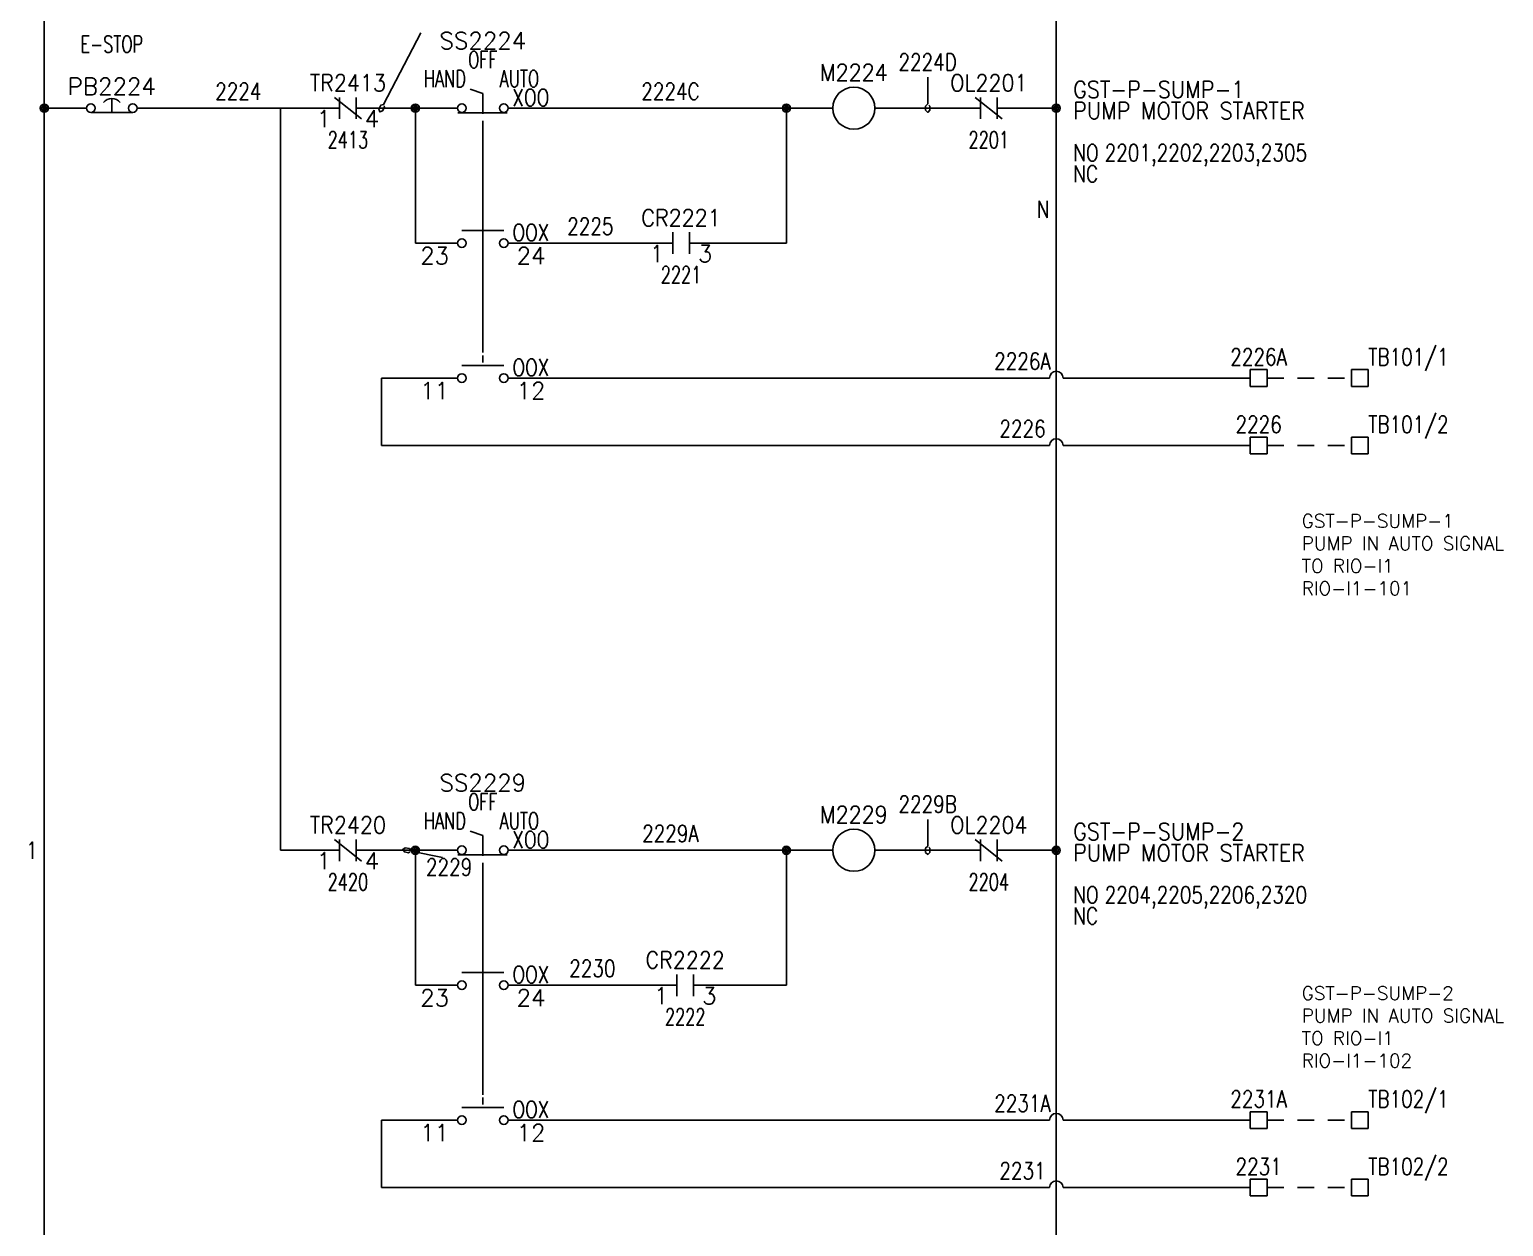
# Model space of a CAD drawing. Header units: inches. Extents: x 0 to 33.9, y 0 to 22.6.
# Drawn here: x 17.39 to 28.31, y 9.21 to 18.08 of the extents above; entities that cross this region are included whole.
import ezdxf
from ezdxf.enums import TextEntityAlignment as Align

# ---------------------------------------------------------------- set-up
doc = ezdxf.new("R2010")
doc.units = ezdxf.units.IN
doc.header["$MEASUREMENT"] = 0
doc.linetypes.add('HIDDEN2', pattern=[0.1875, 0.125, -0.0625])
for name, color, linetype in [('DESC', 150, 'Continuous'), ('LINK', 9, 'Continuous'), ('MISC', 7, 'Continuous'), ('POS', 52, 'Continuous'), ('SYMS', 7, 'Continuous'), ('TAGS', 150, 'Continuous'), ('TERMS', 123, 'Continuous'), ('WIRENO', 72, 'Continuous'), ('WIREREF', 52, 'Continuous'), ('WIRES', 7, 'Continuous'), ('XREF', 7, 'Continuous'), ('XREFCHILD', 134, 'Continuous')]:
    doc.layers.add(name, color=color, linetype=linetype)
doc.styles.get("Standard").update_dxf_attribs({"font": 'romans.shx'})
doc.styles.add('WD', font='romans.shx')

# ---------------------------------------------------------------- blocks, each defined once
blk = doc.blocks.new('WDDOT')
for radius in [0.03, 0.0187, 0.00929]:
    blk.add_circle((0, 0), radius)
blk = doc.blocks.new('HPB12M')
for p, q in [((0, 0.074), (0, -0.031)), ((-0.156, -0.032), (0.156, -0.032))]:
    blk.add_line(p, q)
for centre in [(-0.155, 0), (0.155, 0)]:
    blk.add_circle(centre, 0.0322)
blk.add_arc((0, -0.006), 0.0781, 36.8699, 143.1301)
at = {"style": 'WD', "width": 0.7}
for tag, p in [('INST', (0, 0.738)), ('LOC', (0, 0.568)), ('DESC1', (0, 0.412)), ('DESC2', (0, 0.255)), ('XREF', (0, -0.232))]:
    blk.add_attdef(tag, text='', height=0.125, dxfattribs=at).set_placement(p, align=Align.CENTER)
at = {"style": 'WD'}
blk.add_attdef('TAG1', text='', height=0.125, dxfattribs=at).set_placement((0, 0.099), align=Align.CENTER)
for tag, p in [('X2LINK', (0, 0.125)), ('X8LINK', (0, -0.094))]:
    blk.add_attdef(tag, p, '', height=0.01, dxfattribs=at)
for tag, p, height, flags in [('X4TERM01', (-0.188, 0), 0.0125, 1), ('FAMILY', (0.054, 0.058), 0.01, 9), ('CONTACT', (0.054, 0.042), 0.01, 9), ('X1TERM02', (0.188, 0), 0.0125, 1)]:
    blk.add_attdef(tag, p, '', height=height, dxfattribs=dict(at, flags=flags))
at = {"linetype": 'Continuous', "style": 'WD', "flags": 9}
for tag, p in [('MFG', (0.076, 0)), ('CAT', (0.076, 0.017)), ('ASSYCODE', (0.076, -0.017))]:
    blk.add_attdef(tag, text='', height=0.01, dxfattribs=at).set_placement(p, align=Align.CENTER)
at = {"linetype": 'Continuous', "style": 'WD', "flags": 8}
blk.add_attdef('TERM01', text='', height=0.125, dxfattribs=at).set_placement((-0.25, -0.016), align=Align.TOP_RIGHT)
blk.add_attdef('TERM02', text='', height=0.125, dxfattribs=at).set_placement((0.25, -0.016), align=Align.TOP_LEFT)
blk = doc.blocks.new('HCR22')
at = {"linetype": 'Continuous'}
for p, q in [((-0.1, 0.08), (0.1, -0.08)), ((-0.062, 0.08), (-0.062, -0.08)), ((0.062, 0.08), (0.062, -0.08))]:
    blk.add_line(p, q, dxfattribs=at)
at = {"style": 'WD'}
for tag, width, p in [('INST', 0.7, (0, 0.451)), ('LOC', 0.7, (0, 0.281)), ('TAG2', 0.9, (0, 0.125)), ('XREF', 0.7, (0, -0.297)), ('DESC1', 0.7, (0, -0.449)), ('DESC2', 0.7, (0, -0.597)), ('DESC3', 0.7, (0, -0.744))]:
    blk.add_attdef(tag, text='', height=0.125, dxfattribs=dict(at, width=width)).set_placement(p, align=Align.CENTER)
for tag, p in [('X2LINK', (0, 0.125)), ('X8LINK', (0, -0.125))]:
    blk.add_attdef(tag, p, '', height=0.01, dxfattribs=at)
for tag, p, height, flags in [('X4TERM01', (-0.062, 0), 0.0125, 1), ('X1TERM02', (0.062, 0), 0.0125, 1), ('FAMILY', (0.097, 0.036), 0.01, 9), ('CONTACT', (0.097, 0.02), 0.01, 1)]:
    blk.add_attdef(tag, p, '', height=height, dxfattribs=dict(at, flags=flags))
at = {"linetype": 'Continuous', "style": 'WD', "flags": 8}
blk.add_attdef('TERM01', text='', height=0.125, dxfattribs=at).set_placement((-0.125, -0.016), align=Align.TOP_RIGHT)
blk.add_attdef('TERM02', text='', height=0.125, dxfattribs=at).set_placement((0.125, -0.016), align=Align.TOP_LEFT)
blk = doc.blocks.new('HSS123')
for p, q in [((0, 0.109), (-0.094, 0.141)), ((0, 0.109), (0, -0.041)), ((-0.185, -0.034), (0.18, -0.034))]:
    blk.add_line(p, q)
for centre in [(-0.155, 0), (0.155, 0)]:
    blk.add_circle(centre, 0.0322)
at = {"style": 'WD', "width": 0.7}
for tag, p in [('INST', (0, 1.076)), ('LOC', (0, 0.906)), ('DESC1', (0, 0.75)), ('DESC2', (0, 0.594)), ('POS2', (0, 0.297)), ('XREF', (0, -0.219))]:
    blk.add_attdef(tag, text='', height=0.125, dxfattribs=at).set_placement(p, align=Align.CENTER)
at = {"style": 'WD'}
blk.add_attdef('TAG1', text='', height=0.125, dxfattribs=at).set_placement((0, 0.438), align=Align.CENTER)
at = {"style": 'WD', "width": 0.7}
blk.add_attdef('POS1', text='', height=0.125, dxfattribs=at).set_placement((-0.125, 0.156), align=Align.RIGHT)
at = {"style": 'WD'}
for tag, p, width in [('POS3', (0.125, 0.156), 0.7), ('STATE', (0.219, 0.016), 0.8)]:
    blk.add_attdef(tag, p, '', height=0.125, dxfattribs=dict(at, width=width))
for tag, p in [('X2LINK', (0, 0.156)), ('X8LINK', (0, -0.094))]:
    blk.add_attdef(tag, p, '', height=0.01, dxfattribs=at)
for tag, p, height, flags in [('X4TERM01', (-0.188, 0), 0.0125, 1), ('FAMILY', (0.044, 0.053), 0.01, 9), ('CONTACT', (0.044, 0.037), 0.01, 1), ('X1TERM02', (0.188, 0), 0.0125, 1)]:
    blk.add_attdef(tag, p, '', height=height, dxfattribs=dict(at, flags=flags))
at = {"linetype": 'Continuous', "style": 'WD', "flags": 9}
for tag, p in [('MFG', (0.069, 0.009)), ('CAT', (0.069, -0.007)), ('ASSYCODE', (0.069, -0.026))]:
    blk.add_attdef(tag, text='', height=0.01, dxfattribs=at).set_placement(p, align=Align.CENTER)
at = {"linetype": 'Continuous', "style": 'WD', "flags": 8}
blk.add_attdef('TERM01', text='', height=0.125, dxfattribs=at).set_placement((-0.25, -0.031), align=Align.TOP_RIGHT)
blk.add_attdef('TERM02', text='', height=0.125, dxfattribs=at).set_placement((0.25, -0.031), align=Align.TOP_LEFT)
blk = doc.blocks.new('HMS1')
blk.add_circle((0, 0), 0.156)
at = {"style": 'WD'}
for tag, width, p in [('INST', 0.7, (0.006, 0.528)), ('LOC', 0.7, (0.006, 0.359)), ('TAG1', 0.9, (0, 0.202))]:
    blk.add_attdef(tag, text='', height=0.125, dxfattribs=dict(at, width=width)).set_placement(p, align=Align.CENTER)
at = {"linetype": 'Continuous', "style": 'WD', "flags": 9}
blk.add_attdef('ASSYCODE', text='', height=0.01, dxfattribs=at).set_placement((0, 0.113), align=Align.CENTER)
at = {"style": 'WD', "flags": 9}
blk.add_attdef('FAMILY', text='', height=0.01, dxfattribs=at).set_placement((-0.005, 0.17), align=Align.CENTER)
at = {"linetype": 'Continuous', "style": 'WD', "flags": 1}
for tag, p in [('MFG', (0, 0.14)), ('CAT', (0, 0.159))]:
    blk.add_attdef(tag, text='', height=0.01, dxfattribs=at).set_placement(p, align=Align.MIDDLE)
at = {"style": 'WD'}
for tag, p, width in [('DESC1', (1.126, 0.076), 0.9), ('DESC2', (1.126, -0.081), 0.9), ('DESC3', (1.126, -0.237), 0.9), ('XREFNO', (1.359, -0.393), 0.8), ('XREFNC', (1.359, -0.549), 0.8)]:
    blk.add_attdef(tag, p, '', height=0.125, dxfattribs=dict(at, width=width))
at = {"style": 'WD', "flags": 1}
for tag, p in [('X4TERM01', (-0.156, 0)), ('X1TERM02', (0.156, 0))]:
    blk.add_attdef(tag, p, '', height=0.0125, dxfattribs=at)
at = {"linetype": 'Continuous', "style": 'WD'}
blk.add_attdef('TERM01', text='', height=0.125, dxfattribs=at).set_placement((-0.2, -0.035), align=Align.TOP_RIGHT)
blk.add_attdef('TERM02', text='', height=0.125, dxfattribs=at).set_placement((0.2, -0.035), align=Align.TOP_LEFT)
at = {"style": 'WD', "width": 0.8, "flags": 8}
for tag, p in [('NO', (1.126, -0.393)), ('NC', (1.126, -0.549))]:
    blk.add_attdef(tag, p, '', height=0.125, dxfattribs=at)
blk = doc.blocks.new('HSS21')
for p, q in [((0, 0.168), (0, 0.115)), ((-0.156, 0.094), (0.156, 0.094))]:
    blk.add_line(p, q)
for centre in [(-0.155, 0), (0.155, 0)]:
    blk.add_circle(centre, 0.0322)
at = {"style": 'WD', "width": 0.7}
for tag, p in [('INST', (0, 0.826)), ('LOC', (0, 0.656)), ('DESC1', (0, 0.5)), ('DESC2', (0, 0.344)), ('XREF', (0, -0.219))]:
    blk.add_attdef(tag, text='', height=0.125, dxfattribs=at).set_placement(p, align=Align.CENTER)
at = {"style": 'WD'}
blk.add_attdef('TAG2', text='', height=0.125, dxfattribs=at).set_placement((0, 0.188), align=Align.CENTER)
for tag, p in [('X2LINK', (0, 0.188)), ('X8LINK', (0, 0))]:
    blk.add_attdef(tag, p, '', height=0.01, dxfattribs=at)
for tag, p, height, flags in [('FAMILY', (0.056, 0.127), 0.01, 9), ('CONTACT', (0.056, 0.111), 0.01, 9), ('X4TERM01', (-0.188, 0), 0.0125, 1), ('X1TERM02', (0.188, 0), 0.0125, 1)]:
    blk.add_attdef(tag, p, '', height=height, dxfattribs=dict(at, flags=flags))
at = {"style": 'WD', "width": 0.8}
blk.add_attdef('STATE', (0.219, 0.016), '', height=0.125, dxfattribs=at)
at = {"linetype": 'Continuous', "style": 'WD', "flags": 8}
blk.add_attdef('TERM01', text='', height=0.125, dxfattribs=at).set_placement((-0.25, -0.031), align=Align.TOP_RIGHT)
blk.add_attdef('TERM02', text='', height=0.125, dxfattribs=at).set_placement((0.25, -0.031), align=Align.TOP_LEFT)
blk = doc.blocks.new('HT0W01')
for p, q in [((-0.062, 0.062), (0.062, 0.062)), ((-0.062, -0.062), (-0.062, 0.062)), ((0.062, 0.062), (0.062, -0.062)), ((0.062, -0.062), (-0.062, -0.062))]:
    blk.add_line(p, q)
at = {"style": 'WD'}
for tag, p, width in [('INST', (0.062, 0.42), 0.7), ('LOC', (0.062, 0.25), 0.7), ('DESC1', (0.05, -0.385), 0.8)]:
    blk.add_attdef(tag, p, '', height=0.125, dxfattribs=dict(at, width=width))
at = {"linetype": 'Continuous', "style": 'WD', "width": 0.8, "flags": 8}
blk.add_attdef('WIRENO', text='', height=0.125, dxfattribs=at).set_placement((0, 0.094), align=Align.CENTER)
at = {"style": 'WD', "flags": 1}
for tag, p, height in [('X4TERM01', (-0.062, 0), 0.0125), ('X4TERMDESC01', (-0.055, -0.023), 0.025), ('X2TERMDESC01', (-0.006, 0.029), 0.025), ('STRIPSEQ', (0, 0), 0.00125), ('X2TERM01', (0, 0.062), 0.0125), ('X1TERMDESC01', (0.039, 0.007), 0.025), ('X1TERM01', (0.062, 0), 0.0125), ('LINKTERM', (0, -0.002), 0.00125), ('X8TERM01', (0, -0.062), 0.0125), ('X8TERMDESC01', (0, -0.054), 0.025)]:
    blk.add_attdef(tag, p, '', height=height, dxfattribs=at)
at = {"linetype": 'Continuous', "style": 'WD'}
for tag, p, height, width, flags in [('TAGSTRIP', (0.05, -0.229), 0.125, 0.9, 8), ('CAT', (0.213, -0.406), 0.109, 0.8, 1), ('DESC2', (0.05, -0.541), 0.125, 0.8, 8), ('DESC3', (0.05, -0.698), 0.125, 0.8, 8)]:
    blk.add_attdef(tag, p, '', height=height, dxfattribs=dict(at, width=width, flags=flags))
at = {"linetype": 'Continuous', "style": 'WD', "width": 0.8, "flags": 1}
blk.add_attdef('MFG', text='', height=0.109, dxfattribs=at).set_placement((0.088, -0.406), align=Align.RIGHT)
at = {"style": 'WD', "width": 0.7, "flags": 1}
blk.add_attdef('ASSYCODE', (0.062, -0.281), '', height=0.01, dxfattribs=at)
blk = doc.blocks.new('HT1001')
for p, q in [((-0.062, 0.062), (0.062, 0.062)), ((-0.062, -0.062), (-0.062, 0.062)), ((0.062, 0.062), (0.062, -0.062)), ((0.062, -0.062), (-0.062, -0.062))]:
    blk.add_line(p, q)
at = {"style": 'WD'}
for tag, p, width in [('INST', (0.062, 0.42), 0.7), ('LOC', (0.062, 0.25), 0.7), ('DESC1', (0.05, -0.385), 0.8)]:
    blk.add_attdef(tag, p, '', height=0.125, dxfattribs=dict(at, width=width))
at = {"linetype": 'Continuous', "style": 'WD'}
for tag, p, height, width, flags in [('TERM01', (0.062, 0.094), 0.125, 0.8, 8), ('TAGSTRIP', (0.05, -0.229), 0.125, 0.9, 8), ('CAT', (0.213, -0.406), 0.109, 0.8, 1), ('DESC2', (0.05, -0.541), 0.125, 0.8, 8), ('DESC3', (0.05, -0.698), 0.125, 0.8, 8)]:
    blk.add_attdef(tag, p, '', height=height, dxfattribs=dict(at, width=width, flags=flags))
at = {"style": 'WD', "flags": 1}
for tag, p, height in [('X4TERM01', (-0.062, 0), 0.0125), ('X4TERMDESC01', (-0.055, -0.023), 0.025), ('X2TERMDESC01', (-0.006, 0.029), 0.025), ('STRIPSEQ', (0, 0), 0.00125), ('X2TERM01', (0, 0.062), 0.0125), ('X2PIN01', (0.033, 0.084), 0.0125), ('X1TERMDESC01', (0.039, 0.007), 0.025), ('X1TERM01', (0.062, 0), 0.0125), ('X1PIN01', (0.087, 0.016), 0.0125), ('X4PIN01', (-0.114, -0.038), 0.0125), ('LINKTERM', (0, -0.002), 0.00125), ('X8TERM01', (0, -0.062), 0.0125), ('X8TERMDESC01', (0, -0.054), 0.025), ('X8PIN01', (0.026, -0.096), 0.0125)]:
    blk.add_attdef(tag, p, '', height=height, dxfattribs=at)
at = {"linetype": 'Continuous', "style": 'WD', "width": 0.8, "flags": 1}
blk.add_attdef('MFG', text='', height=0.109, dxfattribs=at).set_placement((0.088, -0.406), align=Align.RIGHT)
at = {"style": 'WD', "width": 0.7, "flags": 1}
blk.add_attdef('ASSYCODE', (0.062, -0.281), '', height=0.01, dxfattribs=at)
blk = doc.blocks.new('WD_WNV')
at = {"linetype": 'Continuous', "style": 'WD', "width": 0.8}
blk.add_attdef('WIRENO', text='', height=0.125, dxfattribs=at).set_placement((-0.05, 0), align=Align.MIDDLE_RIGHT)
at = {"style": 'WD', "flags": 1}
for tag, p in [('W01USER', (-0.062, 0.094)), ('W02USER', (-0.062, 0.086)), ('W03USER', (-0.062, 0.078)), ('W04USER', (-0.062, 0.07)), ('W05USER', (-0.062, 0.062)), ('W06USER', (-0.062, 0.055)), ('W07USER', (-0.062, 0.047)), ('W08USER', (-0.062, 0.039)), ('W09USER', (-0.062, 0.031)), ('W10USER', (-0.062, 0.023))]:
    blk.add_attdef(tag, text='', height=0.005, dxfattribs=at).set_placement(p, align=Align.CENTER)
blk = doc.blocks.new('WD_WNH')
at = {"linetype": 'Continuous', "style": 'WD', "width": 0.8}
blk.add_attdef('WIRENO', text='', height=0.125, dxfattribs=at).set_placement((0, 0.062), align=Align.CENTER)
at = {"style": 'WD', "flags": 1}
for tag, p in [('W01USER', (0, 0.078)), ('W02USER', (0, 0.07)), ('W03USER', (0, 0.062)), ('W04USER', (0, 0.055)), ('W05USER', (0, 0.047)), ('W06USER', (0, 0.039)), ('W07USER', (0, 0.031)), ('W08USER', (0, 0.023)), ('W09USER', (0, 0.016)), ('W10USER', (0, 0.008))]:
    blk.add_attdef(tag, text='', height=0.005, dxfattribs=at).set_placement(p, align=Align.CENTER)
blk = doc.blocks.new('HCR21')
at = {"linetype": 'Continuous'}
for p, q in [((-0.062, 0.08), (-0.062, -0.08)), ((0.062, 0.08), (0.062, -0.08))]:
    blk.add_line(p, q, dxfattribs=at)
at = {"style": 'WD'}
for tag, width, p in [('INST', 0.7, (0, 0.451)), ('LOC', 0.7, (0, 0.281)), ('TAG2', 0.9, (0, 0.125)), ('XREF', 0.7, (0, -0.297)), ('DESC1', 0.7, (0, -0.449)), ('DESC2', 0.7, (0, -0.597)), ('DESC3', 0.7, (0, -0.744))]:
    blk.add_attdef(tag, text='', height=0.125, dxfattribs=dict(at, width=width)).set_placement(p, align=Align.CENTER)
for tag, p in [('X2LINK', (0, 0.125)), ('X8LINK', (0, -0.125))]:
    blk.add_attdef(tag, p, '', height=0.01, dxfattribs=at)
for tag, p, height, flags in [('X4TERM01', (-0.062, 0), 0.0125, 1), ('X1TERM02', (0.062, 0), 0.0125, 1), ('FAMILY', (0.097, 0.053), 0.01, 9), ('CONTACT', (0.097, 0.036), 0.01, 1)]:
    blk.add_attdef(tag, p, '', height=height, dxfattribs=dict(at, flags=flags))
at = {"linetype": 'Continuous', "style": 'WD', "flags": 8}
blk.add_attdef('TERM01', text='', height=0.125, dxfattribs=at).set_placement((-0.125, -0.016), align=Align.TOP_RIGHT)
blk.add_attdef('TERM02', text='', height=0.125, dxfattribs=at).set_placement((0.125, -0.016), align=Align.TOP_LEFT)

msp = doc.modelspace()

# ---------------------------------------------------------------- linework, layer by layer
at = {"layer": 'LINK'}
for points in [[(20.75, 17.406), (20.75, 16.688)], [(20.75, 17.406), (20.75, 15.688)], [(20.75, 11.906), (20.75, 11.188)], [(20.75, 11.906), (20.75, 10.188)]]:
    msp.add_lwpolyline(points, dxfattribs=at)
at = {"layer": 'WIRENO'}
for points in [[(20.29, 18.059), (20.014, 17.528), (19.993, 17.521), (19.979, 17.493), (19.986, 17.472), (20.007, 17.479), (20.021, 17.507), (20.018, 17.517)], [(24.047, 17.729), (24.047, 17.531), (24.031, 17.516), (24.031, 17.484), (24.047, 17.469), (24.062, 17.484), (24.062, 17.516), (24.055, 17.523)], [(24.047, 12.229), (24.047, 12.031), (24.031, 12.016), (24.031, 11.984), (24.047, 11.969), (24.062, 11.984), (24.062, 12.016), (24.055, 12.023)], [(20.451, 11.947), (20.218, 11.994), (20.206, 12.012), (20.175, 12.018), (20.157, 12.006), (20.169, 11.988), (20.2, 11.982), (20.209, 11.988)]]:
    msp.add_lwpolyline(points, dxfattribs=at)
at = {"layer": 'WIRES'}
for p, q in [((17.5, 21.5), (17.5, 2.5)), ((25, 21.5), (25, 2.5)), ((17.5, 17.5), (17.812, 17.5)), ((18.188, 17.5), (19.688, 17.5)), ((19.25, 17.5), (19.25, 12)), ((19.812, 17.5), (20.562, 17.5)), ((20.25, 17.5), (20.25, 16.5)), ((20.938, 17.5), (23.344, 17.5)), ((23, 16.5), (23, 17.5)), ((23.656, 17.5), (24.438, 17.5)), ((24.562, 17.5), (25, 17.5)), ((20.25, 16.5), (20.562, 16.5)), ((20.938, 16.5), (22.156, 16.5)), ((22.281, 16.5), (23, 16.5)), ((20.562, 15.5), (20, 15.5)), ((20, 15.5), (20, 15)), ((24.95, 15.5), (20.938, 15.5)), ((26.438, 15.5), (25.05, 15.5)), ((20, 15), (24.95, 15)), ((25.05, 15), (26.438, 15)), ((19.25, 12), (19.688, 12)), ((19.812, 12), (20.562, 12)), ((20.25, 12), (20.25, 11)), ((20.938, 12), (23.344, 12)), ((23, 11), (23, 12)), ((23.656, 12), (24.438, 12)), ((24.562, 12), (25, 12)), ((20.25, 11), (20.562, 11)), ((20.938, 11), (22.188, 11)), ((22.312, 11), (23, 11)), ((20.562, 10), (20, 10)), ((20, 10), (20, 9.5)), ((24.95, 10), (20.938, 10)), ((26.438, 10), (25.05, 10)), ((20, 9.5), (24.95, 9.5)), ((25.05, 9.5), (26.438, 9.5))]:
    msp.add_line(p, q, dxfattribs=at)
at = {"layer": 'WIRES', "linetype": 'HIDDEN2'}
for p, q in [((26.562, 15.5), (27.188, 15.5)), ((26.562, 15), (27.188, 15)), ((26.562, 10), (27.188, 10)), ((26.562, 9.5), (27.188, 9.5))]:
    msp.add_line(p, q, dxfattribs=at)
at = {"layer": 'WIRES'}
for centre in [(25, 15.5), (25, 15), (25, 10), (25, 9.5)]:
    msp.add_arc(centre, 0.05, 0, 180, dxfattribs=at)

# ---------------------------------------------------------------- block references
at = {"layer": 'SYMS'}
ref = msp.add_blockref('HPB12M', (18, 17.5), dxfattribs=at)
ref.add_attrib('DESC1', 'E-STOP', dxfattribs={"layer": 'DESC', "height": 0.125, "style": 'WD', "width": 0.7}).set_placement((18, 17.912), align=Align.CENTER)
ref.add_attrib('TAG1', 'PB2224', dxfattribs={"layer": 'TAGS', "height": 0.125, "style": 'WD'}).set_placement((18, 17.599), align=Align.CENTER)
ref = msp.add_blockref('HSS123', (20.75, 17.5), dxfattribs=at)
ref.add_attrib('POS3', 'AUTO', (20.875, 17.656), dxfattribs={"layer": 'POS', "height": 0.125, "style": 'WD', "width": 0.7})
ref.add_attrib('STATE', 'XOO', (20.969, 17.516), dxfattribs={"layer": 'MISC', "height": 0.125, "style": 'WD', "width": 0.8})
ref.add_attrib('POS2', 'OFF', dxfattribs={"layer": 'POS', "height": 0.125, "style": 'WD', "width": 0.7}).set_placement((20.75, 17.797), align=Align.CENTER)
ref.add_attrib('POS1', 'HAND', dxfattribs={"layer": 'POS', "height": 0.125, "style": 'WD', "width": 0.7}).set_placement((20.625, 17.656), align=Align.RIGHT)
ref.add_attrib('TAG1', 'SS2224', dxfattribs={"layer": 'TAGS', "height": 0.125, "style": 'WD'}).set_placement((20.75, 17.938), align=Align.CENTER)
ref = msp.add_blockref('HMS1', (23.5, 17.5), dxfattribs=at)
ref.add_attrib('NC', 'NC', (25.126, 16.951), dxfattribs={"layer": 'MISC', "height": 0.125, "style": 'WD', "width": 0.8, "flags": 8})
ref.add_attrib('NO', 'NO', (25.126, 17.107), dxfattribs={"layer": 'MISC', "height": 0.125, "style": 'WD', "width": 0.8, "flags": 8})
ref.add_attrib('XREFNO', '2201,2202,2203,2305', (25.359, 17.107), dxfattribs={"layer": 'XREF', "height": 0.125, "style": 'WD', "width": 0.8})
ref.add_attrib('DESC2', 'PUMP MOTOR STARTER', (25.126, 17.419), dxfattribs={"layer": 'DESC', "height": 0.125, "style": 'WD', "width": 0.9})
ref.add_attrib('DESC1', 'GST-P-SUMP-1', (25.126, 17.576), dxfattribs={"layer": 'DESC', "height": 0.125, "style": 'WD', "width": 0.9})
ref.add_attrib('TAG1', 'M2224', dxfattribs={"layer": 'TAGS', "height": 0.125, "style": 'WD', "width": 0.9}).set_placement((23.5, 17.702), align=Align.CENTER)
ref = msp.add_blockref('HCR22', (19.75, 17.5), dxfattribs=at)
ref.add_attrib('XREF', '2413', dxfattribs={"layer": 'XREFCHILD', "height": 0.125, "style": 'WD', "width": 0.7}).set_placement((19.75, 17.203), align=Align.CENTER)
ref.add_attrib('TERM02', '4', dxfattribs={"layer": 'TERMS', "linetype": 'Continuous', "height": 0.125, "style": 'WD', "flags": 8}).set_placement((19.875, 17.484), align=Align.TOP_LEFT)
ref.add_attrib('TERM01', '1', dxfattribs={"layer": 'TERMS', "linetype": 'Continuous', "height": 0.125, "style": 'WD', "flags": 8}).set_placement((19.625, 17.484), align=Align.TOP_RIGHT)
ref.add_attrib('TAG2', 'TR2413', dxfattribs={"layer": 'TAGS', "height": 0.125, "style": 'WD', "width": 0.9}).set_placement((19.75, 17.625), align=Align.CENTER)
ref = msp.add_blockref('HCR22', (24.5, 17.5), dxfattribs=at)
ref.add_attrib('XREF', '2201', dxfattribs={"layer": 'XREFCHILD', "height": 0.125, "style": 'WD', "width": 0.7}).set_placement((24.5, 17.203), align=Align.CENTER)
ref.add_attrib('TAG2', 'OL2201', dxfattribs={"layer": 'TAGS', "height": 0.125, "style": 'WD', "width": 0.9}).set_placement((24.5, 17.625), align=Align.CENTER)
for p in [(17.5, 17.5), (20.25, 17.5), (23, 17.5), (25, 17.5), (20.25, 12), (23, 12), (25, 12)]:
    msp.add_blockref('WDDOT', p, dxfattribs=at)
ref = msp.add_blockref('HCR21', (22.219, 16.5), dxfattribs=at)
ref.add_attrib('TERM02', '3', dxfattribs={"layer": 'TERMS', "linetype": 'Continuous', "height": 0.125, "style": 'WD', "flags": 8}).set_placement((22.344, 16.484), align=Align.TOP_LEFT)
ref.add_attrib('TERM01', '1', dxfattribs={"layer": 'TERMS', "linetype": 'Continuous', "height": 0.125, "style": 'WD', "flags": 8}).set_placement((22.094, 16.484), align=Align.TOP_RIGHT)
ref.add_attrib('XREF', '2221', dxfattribs={"layer": 'XREFCHILD', "height": 0.125, "style": 'WD', "width": 0.7}).set_placement((22.219, 16.203), align=Align.CENTER)
ref.add_attrib('TAG2', 'CR2221', dxfattribs={"layer": 'TAGS', "height": 0.125, "style": 'WD', "width": 0.9}).set_placement((22.219, 16.625), align=Align.CENTER)
ref = msp.add_blockref('HSS21', (20.75, 16.5), dxfattribs=at)
ref.add_attrib('TERM01', '23', dxfattribs={"layer": 'TERMS', "linetype": 'Continuous', "height": 0.125, "style": 'WD', "flags": 8}).set_placement((20.5, 16.469), align=Align.TOP_RIGHT)
ref.add_attrib('TERM02', '24', dxfattribs={"layer": 'TERMS', "linetype": 'Continuous', "height": 0.125, "style": 'WD', "flags": 8}).set_placement((21, 16.469), align=Align.TOP_LEFT)
ref.add_attrib('STATE', 'OOX', (20.969, 16.516), dxfattribs={"layer": 'MISC', "height": 0.125, "style": 'WD', "width": 0.8})
ref = msp.add_blockref('HT1001', (27.25, 15.5), dxfattribs=at)
ref.add_attrib('TERM01', 'TB101/1', (27.312, 15.594), dxfattribs={"layer": 'TERMS', "linetype": 'Continuous', "height": 0.125, "style": 'WD', "width": 0.8, "flags": 8})
ref = msp.add_blockref('HSS21', (20.75, 15.5), dxfattribs=at)
ref.add_attrib('TERM01', '11', dxfattribs={"layer": 'TERMS', "linetype": 'Continuous', "height": 0.125, "style": 'WD', "flags": 8}).set_placement((20.5, 15.469), align=Align.TOP_RIGHT)
ref.add_attrib('TERM02', '12', dxfattribs={"layer": 'TERMS', "linetype": 'Continuous', "height": 0.125, "style": 'WD', "flags": 8}).set_placement((21, 15.469), align=Align.TOP_LEFT)
ref.add_attrib('STATE', 'OOX', (20.969, 15.516), dxfattribs={"layer": 'MISC', "height": 0.125, "style": 'WD', "width": 0.8})
ref = msp.add_blockref('HT0W01', (26.5, 15.5), dxfattribs=at)
ref.add_attrib('WIRENO', '2226A', dxfattribs={"layer": 'WIREREF', "linetype": 'Continuous', "height": 0.125, "style": 'WD', "width": 0.8, "flags": 8}).set_placement((26.5, 15.594), align=Align.CENTER)
ref = msp.add_blockref('HT0W01', (26.5, 15), dxfattribs=at)
ref.add_attrib('WIRENO', '2226', dxfattribs={"layer": 'WIREREF', "linetype": 'Continuous', "height": 0.125, "style": 'WD', "width": 0.8, "flags": 8}).set_placement((26.5, 15.094), align=Align.CENTER)
ref = msp.add_blockref('HT1001', (27.25, 15), dxfattribs=at)
ref.add_attrib('TERM01', 'TB101/2', (27.312, 15.094), dxfattribs={"layer": 'TERMS', "linetype": 'Continuous', "height": 0.125, "style": 'WD', "width": 0.8, "flags": 8})
ref = msp.add_blockref('HSS123', (20.75, 12), dxfattribs=at)
ref.add_attrib('POS3', 'AUTO', (20.875, 12.156), dxfattribs={"layer": 'POS', "height": 0.125, "style": 'WD', "width": 0.7})
ref.add_attrib('STATE', 'XOO', (20.969, 12.016), dxfattribs={"layer": 'MISC', "height": 0.125, "style": 'WD', "width": 0.8})
ref.add_attrib('POS2', 'OFF', dxfattribs={"layer": 'POS', "height": 0.125, "style": 'WD', "width": 0.7}).set_placement((20.75, 12.297), align=Align.CENTER)
ref.add_attrib('POS1', 'HAND', dxfattribs={"layer": 'POS', "height": 0.125, "style": 'WD', "width": 0.7}).set_placement((20.625, 12.156), align=Align.RIGHT)
ref.add_attrib('TAG1', 'SS2229', dxfattribs={"layer": 'TAGS', "height": 0.125, "style": 'WD'}).set_placement((20.75, 12.438), align=Align.CENTER)
ref = msp.add_blockref('HCR22', (19.75, 12), dxfattribs=at)
ref.add_attrib('XREF', '2420', dxfattribs={"layer": 'XREFCHILD', "height": 0.125, "style": 'WD', "width": 0.7}).set_placement((19.75, 11.703), align=Align.CENTER)
ref.add_attrib('TERM02', '4', dxfattribs={"layer": 'TERMS', "linetype": 'Continuous', "height": 0.125, "style": 'WD', "flags": 8}).set_placement((19.875, 11.984), align=Align.TOP_LEFT)
ref.add_attrib('TERM01', '1', dxfattribs={"layer": 'TERMS', "linetype": 'Continuous', "height": 0.125, "style": 'WD', "flags": 8}).set_placement((19.625, 11.984), align=Align.TOP_RIGHT)
ref.add_attrib('TAG2', 'TR2420', dxfattribs={"layer": 'TAGS', "height": 0.125, "style": 'WD', "width": 0.9}).set_placement((19.75, 12.125), align=Align.CENTER)
ref = msp.add_blockref('HMS1', (23.5, 12), dxfattribs=at)
ref.add_attrib('NC', 'NC', (25.126, 11.451), dxfattribs={"layer": 'MISC', "height": 0.125, "style": 'WD', "width": 0.8, "flags": 8})
ref.add_attrib('NO', 'NO', (25.126, 11.607), dxfattribs={"layer": 'MISC', "height": 0.125, "style": 'WD', "width": 0.8, "flags": 8})
ref.add_attrib('XREFNO', '2204,2205,2206,2320', (25.359, 11.607), dxfattribs={"layer": 'XREF', "height": 0.125, "style": 'WD', "width": 0.8})
ref.add_attrib('DESC2', 'PUMP MOTOR STARTER', (25.126, 11.919), dxfattribs={"layer": 'DESC', "height": 0.125, "style": 'WD', "width": 0.9})
ref.add_attrib('DESC1', 'GST-P-SUMP-2', (25.126, 12.076), dxfattribs={"layer": 'DESC', "height": 0.125, "style": 'WD', "width": 0.9})
ref.add_attrib('TAG1', 'M2229', dxfattribs={"layer": 'TAGS', "height": 0.125, "style": 'WD', "width": 0.9}).set_placement((23.5, 12.202), align=Align.CENTER)
ref = msp.add_blockref('HCR22', (24.5, 12), dxfattribs=at)
ref.add_attrib('XREF', '2204', dxfattribs={"layer": 'XREFCHILD', "height": 0.125, "style": 'WD', "width": 0.7}).set_placement((24.5, 11.703), align=Align.CENTER)
ref.add_attrib('TAG2', 'OL2204', dxfattribs={"layer": 'TAGS', "height": 0.125, "style": 'WD', "width": 0.9}).set_placement((24.5, 12.125), align=Align.CENTER)
ref = msp.add_blockref('HSS21', (20.75, 11), dxfattribs=at)
ref.add_attrib('TERM01', '23', dxfattribs={"layer": 'TERMS', "linetype": 'Continuous', "height": 0.125, "style": 'WD', "flags": 8}).set_placement((20.5, 10.969), align=Align.TOP_RIGHT)
ref.add_attrib('TERM02', '24', dxfattribs={"layer": 'TERMS', "linetype": 'Continuous', "height": 0.125, "style": 'WD', "flags": 8}).set_placement((21, 10.969), align=Align.TOP_LEFT)
ref.add_attrib('STATE', 'OOX', (20.969, 11.016), dxfattribs={"layer": 'MISC', "height": 0.125, "style": 'WD', "width": 0.8})
ref = msp.add_blockref('HCR21', (22.25, 11), dxfattribs=at)
ref.add_attrib('TERM02', '3', dxfattribs={"layer": 'TERMS', "linetype": 'Continuous', "height": 0.125, "style": 'WD', "flags": 8}).set_placement((22.375, 10.984), align=Align.TOP_LEFT)
ref.add_attrib('TERM01', '1', dxfattribs={"layer": 'TERMS', "linetype": 'Continuous', "height": 0.125, "style": 'WD', "flags": 8}).set_placement((22.125, 10.984), align=Align.TOP_RIGHT)
ref.add_attrib('XREF', '2222', dxfattribs={"layer": 'XREFCHILD', "height": 0.125, "style": 'WD', "width": 0.7}).set_placement((22.25, 10.703), align=Align.CENTER)
ref.add_attrib('TAG2', 'CR2222', dxfattribs={"layer": 'TAGS', "height": 0.125, "style": 'WD', "width": 0.9}).set_placement((22.25, 11.125), align=Align.CENTER)
ref = msp.add_blockref('HSS21', (20.75, 10), dxfattribs=at)
ref.add_attrib('TERM01', '11', dxfattribs={"layer": 'TERMS', "linetype": 'Continuous', "height": 0.125, "style": 'WD', "flags": 8}).set_placement((20.5, 9.969), align=Align.TOP_RIGHT)
ref.add_attrib('TERM02', '12', dxfattribs={"layer": 'TERMS', "linetype": 'Continuous', "height": 0.125, "style": 'WD', "flags": 8}).set_placement((21, 9.969), align=Align.TOP_LEFT)
ref.add_attrib('STATE', 'OOX', (20.969, 10.016), dxfattribs={"layer": 'MISC', "height": 0.125, "style": 'WD', "width": 0.8})
ref = msp.add_blockref('HT0W01', (26.5, 10), dxfattribs=at)
ref.add_attrib('WIRENO', '2231A', dxfattribs={"layer": 'WIREREF', "linetype": 'Continuous', "height": 0.125, "style": 'WD', "width": 0.8, "flags": 8}).set_placement((26.5, 10.094), align=Align.CENTER)
ref = msp.add_blockref('HT1001', (27.25, 10), dxfattribs=at)
ref.add_attrib('TERM01', 'TB102/1', (27.312, 10.094), dxfattribs={"layer": 'TERMS', "linetype": 'Continuous', "height": 0.125, "style": 'WD', "width": 0.8, "flags": 8})
ref = msp.add_blockref('HT1001', (27.25, 9.5), dxfattribs=at)
ref.add_attrib('TERM01', 'TB102/2', (27.312, 9.594), dxfattribs={"layer": 'TERMS', "linetype": 'Continuous', "height": 0.125, "style": 'WD', "width": 0.8, "flags": 8})
ref = msp.add_blockref('HT0W01', (26.5, 9.5), dxfattribs=at)
ref.add_attrib('WIRENO', '2231', dxfattribs={"layer": 'WIREREF', "linetype": 'Continuous', "height": 0.125, "style": 'WD', "width": 0.8, "flags": 8}).set_placement((26.5, 9.594), align=Align.CENTER)
at = {"layer": 'WIRENO'}
ref = msp.add_blockref('WD_WNH', (24.047, 17.5), dxfattribs=at)
ref.add_attrib('WIRENO', '2224D', dxfattribs={"linetype": 'Continuous', "height": 0.125, "style": 'WD', "width": 0.8}).set_placement((24.047, 17.779), align=Align.CENTER)
ref = msp.add_blockref('WD_WNH', (18.938, 17.5), dxfattribs=at)
ref.add_attrib('WIRENO', '2224', dxfattribs={"linetype": 'Continuous', "height": 0.125, "style": 'WD', "width": 0.8}).set_placement((18.938, 17.562), align=Align.CENTER)
ref = msp.add_blockref('WD_WNH', (22.141, 17.5), dxfattribs=at)
ref.add_attrib('WIRENO', '2224C', dxfattribs={"linetype": 'Continuous', "height": 0.125, "style": 'WD', "width": 0.8}).set_placement((22.141, 17.562), align=Align.CENTER)
ref = msp.add_blockref('WD_WNV', (25, 16.75), dxfattribs=at)
ref.add_attrib('WIRENO', 'N', dxfattribs={"linetype": 'Continuous', "height": 0.125, "style": 'WD', "width": 0.8}).set_placement((24.95, 16.75), align=Align.MIDDLE_RIGHT)
ref = msp.add_blockref('WD_WNH', (21.547, 16.5), dxfattribs=at)
ref.add_attrib('WIRENO', '2225', dxfattribs={"linetype": 'Continuous', "height": 0.125, "style": 'WD', "width": 0.8}).set_placement((21.547, 16.562), align=Align.CENTER)
ref = msp.add_blockref('WD_WNH', (24.75, 15.5), dxfattribs=at)
ref.add_attrib('WIRENO', '2226A', dxfattribs={"linetype": 'Continuous', "height": 0.125, "style": 'WD', "width": 0.8}).set_placement((24.75, 15.562), align=Align.CENTER)
ref = msp.add_blockref('WD_WNH', (24.75, 15), dxfattribs=at)
ref.add_attrib('WIRENO', '2226', dxfattribs={"linetype": 'Continuous', "height": 0.125, "style": 'WD', "width": 0.8}).set_placement((24.75, 15.062), align=Align.CENTER)
ref = msp.add_blockref('WD_WNH', (24.047, 12), dxfattribs=at)
ref.add_attrib('WIRENO', '2229B', dxfattribs={"linetype": 'Continuous', "height": 0.125, "style": 'WD', "width": 0.8}).set_placement((24.047, 12.279), align=Align.CENTER)
ref = msp.add_blockref('WD_WNH', (22.141, 12), dxfattribs=at)
ref.add_attrib('WIRENO', '2229A', dxfattribs={"linetype": 'Continuous', "height": 0.125, "style": 'WD', "width": 0.8}).set_placement((22.141, 12.062), align=Align.CENTER)
ref = msp.add_blockref('WD_WNV', (17.5, 12), dxfattribs=at)
ref.add_attrib('WIRENO', '1', dxfattribs={"linetype": 'Continuous', "height": 0.125, "style": 'WD', "width": 0.8}).set_placement((17.45, 12), align=Align.MIDDLE_RIGHT)
ref = msp.add_blockref('WD_WNH', (20.188, 12), dxfattribs=at)
ref.add_attrib('WIRENO', '2229', dxfattribs={"linetype": 'Continuous', "height": 0.125, "style": 'WD', "width": 0.8}).set_placement((20.5, 11.938), align=Align.TOP_CENTER)
ref = msp.add_blockref('WD_WNH', (21.562, 11), dxfattribs=at)
ref.add_attrib('WIRENO', '2230', dxfattribs={"linetype": 'Continuous', "height": 0.125, "style": 'WD', "width": 0.8}).set_placement((21.562, 11.062), align=Align.CENTER)
ref = msp.add_blockref('WD_WNH', (24.75, 10), dxfattribs=at)
ref.add_attrib('WIRENO', '2231A', dxfattribs={"linetype": 'Continuous', "height": 0.125, "style": 'WD', "width": 0.8}).set_placement((24.75, 10.062), align=Align.CENTER)
ref = msp.add_blockref('WD_WNH', (24.75, 9.5), dxfattribs=at)
ref.add_attrib('WIRENO', '2231', dxfattribs={"linetype": 'Continuous', "height": 0.125, "style": 'WD', "width": 0.8}).set_placement((24.75, 9.562), align=Align.CENTER)

# ---------------------------------------------------------------- texts
at = {"linetype": 'HIDDEN2', "char_height": 0.1, "attachment_point": 1}
for s, heights, insert in [('GST-P-SUMP-1\\PPUMP IN AUTO SIGNAL\\PTO RIO-I1\\PRIO-I1-101', [0.6], (26.819, 14.491)), ('GST-P-SUMP-2\\PPUMP IN AUTO SIGNAL\\PTO RIO-I1\\PRIO-I1-102', [0], (26.819, 10.991))]:
    msp.add_mtext_dynamic_manual_height_columns(s, width=1.93089, gutter_width=0.5, heights=heights, dxfattribs=dict(at, insert=insert))

doc.saveas('drawing.dxf')
